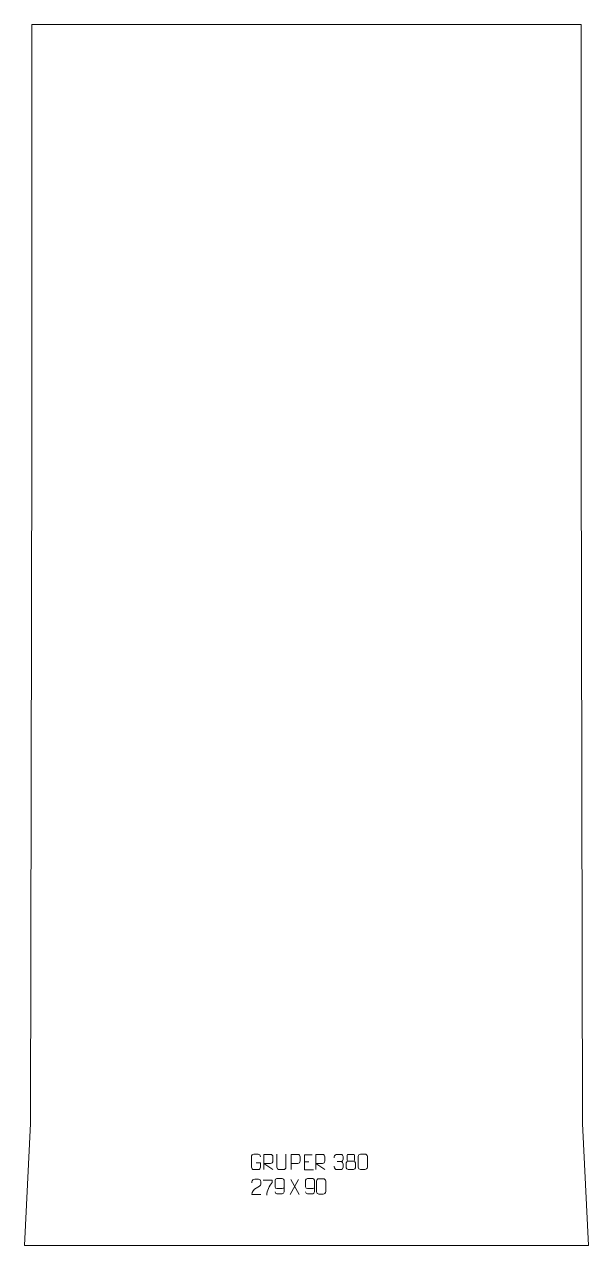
# Model space of a CAD drawing. Header units: millimetres. Extents: x -464 to 460, y -1402 to 598.
import ezdxf

# ---------------------------------------------------------------- set-up
doc = ezdxf.new("R2010")
doc.units = ezdxf.units.MM
doc.header["$MEASUREMENT"] = 0
doc.layers.add('layer 1', color=7, linetype='Continuous')

msp = doc.modelspace()

# ---------------------------------------------------------------- linework, layer by layer
at = {"layer": 'layer 1', "color": 242, "lineweight": 9}
msp.add_open_spline([(449.7936, -1202.0256), (449.7936, -1202.0256), (459.7941, -1402.0239), (459.7941, -1402.0239), (459.7941, -1402.0239), (459.7941, -1402.0239), (-464.2057, -1402.0239), (-464.2057, -1402.0239), (-464.2057, -1402.0239), (-464.2057, -1402.0239), (-454.2052, -1202.0256), (-454.2052, -1202.0256), (-454.2052, -1202.0256), (-454.2052, -1202.0256), (-452.2063, -92.0265), (-452.2063, -92.0265), (-452.2063, -92.0265), (-452.2063, -92.0265), (-452.2063, 597.9731), (-452.2063, 597.9731), (-452.2063, 597.9731), (-452.2063, 597.9731), (447.7923, 597.9731), (447.7923, 597.9731), (447.7923, 597.9731), (447.7923, 597.9731), (447.7923, -92.0265), (447.7923, -92.0265), (447.7923, -92.0265), (447.7923, -92.0265), (449.7936, -1202.0256), (449.7936, -1202.0256)], degree=3, knots=[0, 0, 0, 0, 0.111111111, 0.111111111, 0.111111111, 0.111111111, 0.222222222, 0.222222222, 0.222222222, 0.222222222, 0.333333333, 0.333333333, 0.333333333, 0.333333333, 0.444444444, 0.444444444, 0.444444444, 0.444444444, 0.555555556, 0.555555556, 0.555555556, 0.555555556, 0.666666667, 0.666666667, 0.666666667, 0.666666667, 0.777777778, 0.777777778, 0.777777778, 0.777777778, 1, 1, 1, 1], dxfattribs=at)
at = {"layer": 'layer 1', "color": 250, "lineweight": 9}
for points, knots in [([(-84.6601, -1266.4905), (-84.6601, -1266.4905), (-77.492, -1266.4905), (-77.492, -1266.4905), (-77.492, -1266.4905), (-77.492, -1266.4905), (-77.492, -1273.6586), (-77.492, -1273.6586), (-77.492, -1273.6586), (-77.6317, -1275.982), (-79.3089, -1277.4616), (-81.4567, -1277.4724), (-81.4567, -1277.4724), (-83.7885, -1277.472), (-86.1205, -1277.472), (-88.452, -1277.4724), (-88.452, -1277.4724), (-90.3769, -1277.5778), (-92.3491, -1275.6933), (-92.3379, -1273.676), (-92.3379, -1273.676), (-92.3375, -1267.9059), (-92.3375, -1262.1362), (-92.3379, -1256.3669), (-92.3379, -1256.3669), (-92.3337, -1254.2288), (-90.5869, -1252.5096), (-88.4346, -1252.523), (-88.4346, -1252.523), (-86.1089, -1252.523), (-83.7828, -1252.523), (-81.4567, -1252.523), (-81.4567, -1252.523), (-79.51, -1252.4876), (-77.5186, -1253.9791), (-77.492, -1256.4168)], [0, 0, 0, 0, 0.1, 0.1, 0.1, 0.1, 0.2, 0.2, 0.2, 0.2, 0.3, 0.3, 0.3, 0.3, 0.4, 0.4, 0.4, 0.4, 0.5, 0.5, 0.5, 0.5, 0.6, 0.6, 0.6, 0.6, 0.7, 0.7, 0.7, 0.7, 0.8, 0.8, 0.8, 0.8, 1, 1, 1, 1]), ([(-71.9117, -1277.5826), (-71.9117, -1277.5826), (-71.9117, -1252.6291), (-71.9117, -1252.6291), (-71.9117, -1252.6291), (-68.3169, -1252.6291), (-64.7214, -1252.6291), (-61.1262, -1252.6291), (-61.1262, -1252.6291), (-58.8009, -1252.6668), (-57.2436, -1254.1568), (-57.2477, -1256.5232), (-57.2477, -1256.5232), (-57.2481, -1258.5587), (-57.2481, -1261.6181), (-57.2477, -1263.6541), (-57.2477, -1263.6541), (-57.2542, -1265.5296), (-59.0665, -1267.4714), (-61.076, -1267.4905), (-61.076, -1267.4905), (-61.076, -1267.4905), (-71.9117, -1267.4905), (-71.9117, -1267.4905), (-71.9117, -1267.4905), (-71.9117, -1267.4905), (-57.257, -1277.5826), (-57.257, -1277.5826)], [0, 0, 0, 0, 0.125, 0.125, 0.125, 0.125, 0.25, 0.25, 0.25, 0.25, 0.375, 0.375, 0.375, 0.375, 0.5, 0.5, 0.5, 0.5, 0.625, 0.625, 0.625, 0.625, 0.75, 0.75, 0.75, 0.75, 1, 1, 1, 1]), ([(-36.0104, -1252.5404), (-36.0108, -1258.0799), (-35.915, -1268.2817), (-35.9146, -1273.8221), (-35.9146, -1273.8221), (-36.0544, -1276.0616), (-37.7316, -1277.4878), (-39.8793, -1277.4983), (-39.8793, -1277.4983), (-42.2112, -1277.4979), (-44.5431, -1277.4979), (-46.8746, -1277.4983), (-46.8746, -1277.4983), (-48.7996, -1277.5998), (-50.7717, -1275.7833), (-50.7605, -1273.8388), (-50.7605, -1273.8388), (-50.7602, -1268.2769), (-50.6648, -1258.1015), (-50.6652, -1252.5404)], [0, 0, 0, 0, 0.166666667, 0.166666667, 0.166666667, 0.166666667, 0.333333333, 0.333333333, 0.333333333, 0.333333333, 0.5, 0.5, 0.5, 0.5, 0.666666667, 0.666666667, 0.666666667, 0.666666667, 1, 1, 1, 1]), ([(-27.2949, -1277.6581), (-27.2949, -1277.6581), (-27.2949, -1252.7045), (-27.2949, -1252.7045), (-27.2949, -1252.7045), (-23.6999, -1252.7045), (-20.1046, -1252.7045), (-16.5092, -1252.7045), (-16.5092, -1252.7045), (-14.184, -1252.7424), (-12.6266, -1254.2325), (-12.6308, -1256.5986), (-12.6308, -1256.5986), (-12.6312, -1258.6343), (-12.6312, -1261.6936), (-12.6308, -1263.7296), (-12.6308, -1263.7296), (-12.6373, -1265.605), (-14.4495, -1267.5469), (-16.4591, -1267.566), (-16.4591, -1267.566), (-16.4591, -1267.566), (-27.2949, -1267.566), (-27.2949, -1267.566)], [0, 0, 0, 0, 0.142857143, 0.142857143, 0.142857143, 0.142857143, 0.285714286, 0.285714286, 0.285714286, 0.285714286, 0.428571429, 0.428571429, 0.428571429, 0.428571429, 0.571428571, 0.571428571, 0.571428571, 0.571428571, 0.714285714, 0.714285714, 0.714285714, 0.714285714, 1, 1, 1, 1]), ([(7.1262, -1253.2262), (7.1262, -1253.2262), (-5.7477, -1253.2262), (-5.7477, -1253.2262), (-5.7477, -1253.2262), (-5.7477, -1253.2262), (-5.7477, -1278.1798), (-5.7477, -1278.1798), (-5.7477, -1278.1798), (-5.7477, -1278.1798), (9.1181, -1278.1798), (9.1181, -1278.1798)], [0, 0, 0, 0, 0.25, 0.25, 0.25, 0.25, 0.5, 0.5, 0.5, 0.5, 1, 1, 1, 1]), ([(13.0883, -1277.5826), (13.0883, -1277.5826), (13.0883, -1252.6291), (13.0883, -1252.6291), (13.0883, -1252.6291), (16.6831, -1252.6291), (20.2786, -1252.6291), (23.8738, -1252.6291), (23.8738, -1252.6291), (26.1991, -1252.6668), (27.7564, -1254.1568), (27.7523, -1256.5232), (27.7523, -1256.5232), (27.7519, -1258.5587), (27.7519, -1261.6181), (27.7523, -1263.6541), (27.7523, -1263.6541), (27.7458, -1265.5296), (25.9335, -1267.4714), (23.924, -1267.4905), (23.924, -1267.4905), (23.924, -1267.4905), (13.0883, -1267.4905), (13.0883, -1267.4905), (13.0883, -1267.4905), (13.0883, -1267.4905), (27.743, -1277.5826), (27.743, -1277.5826)], [0, 0, 0, 0, 0.125, 0.125, 0.125, 0.125, 0.25, 0.25, 0.25, 0.25, 0.375, 0.375, 0.375, 0.375, 0.5, 0.5, 0.5, 0.5, 0.625, 0.625, 0.625, 0.625, 0.75, 0.75, 0.75, 0.75, 1, 1, 1, 1]), ([(43.0558, -1258.3134), (43.0558, -1258.3134), (43.0558, -1256.4562), (43.0558, -1256.4562), (43.0558, -1256.4562), (43.0415, -1254.7143), (45.706, -1252.5962), (47.7651, -1252.6189), (47.7651, -1252.6189), (49.8292, -1252.6189), (51.8932, -1252.6189), (53.9569, -1252.6189), (53.9569, -1252.6189), (56.1514, -1252.6101), (57.7497, -1254.4569), (57.7941, -1256.369), (57.7941, -1256.369), (57.7937, -1257.8041), (57.7937, -1259.2392), (57.7941, -1260.6747), (57.7941, -1260.6747), (57.7455, -1262.3282), (56.1429, -1264.5582), (53.9446, -1264.5482), (53.9446, -1264.5482), (56.1483, -1264.5594), (57.7563, -1266.3626), (57.8103, -1268.4221), (57.8103, -1268.4221), (57.8099, -1270.2068), (57.8099, -1271.9915), (57.8103, -1273.7766), (57.8103, -1273.7766), (57.8204, -1275.838), (55.7655, -1277.6011), (53.9446, -1277.593), (53.9446, -1277.593), (51.8793, -1277.5927), (49.8141, -1277.5927), (47.7485, -1277.593), (47.7485, -1277.593), (45.5799, -1277.5815), (43.0489, -1275.1813), (43.0303, -1273.7195), (43.0303, -1273.7195), (43.0303, -1273.7195), (43.0303, -1271.8109), (43.0303, -1271.8109)], [0, 0, 0, 0, 0.076923077, 0.076923077, 0.076923077, 0.076923077, 0.153846154, 0.153846154, 0.153846154, 0.153846154, 0.230769231, 0.230769231, 0.230769231, 0.230769231, 0.307692308, 0.307692308, 0.307692308, 0.307692308, 0.384615385, 0.384615385, 0.384615385, 0.384615385, 0.461538462, 0.461538462, 0.461538462, 0.461538462, 0.538461538, 0.538461538, 0.538461538, 0.538461538, 0.615384615, 0.615384615, 0.615384615, 0.615384615, 0.692307692, 0.692307692, 0.692307692, 0.692307692, 0.769230769, 0.769230769, 0.769230769, 0.769230769, 0.846153846, 0.846153846, 0.846153846, 0.846153846, 1, 1, 1, 1]), ([(64.467, -1254.095), (64.467, -1256.308), (64.467, -1259.9903), (64.467, -1262.2036), (64.467, -1262.2036), (64.482, -1262.711), (65.2894, -1263.6424), (65.9895, -1263.6412), (65.9895, -1263.6412), (68.9594, -1263.641), (71.9296, -1263.7259), (74.9, -1263.7262), (74.9, -1263.7262), (75.6971, -1263.722), (76.4178, -1262.9317), (76.4152, -1262.211), (76.4152, -1262.211), (76.4149, -1259.995), (76.4149, -1256.3103), (76.4152, -1254.095), (76.4152, -1254.095), (76.3967, -1253.3842), (75.7853, -1252.6238), (74.9514, -1252.6312), (74.9514, -1252.6312), (71.9343, -1252.6315), (68.9174, -1252.6315), (65.9008, -1252.6312), (65.9008, -1252.6312), (65.2744, -1252.6236), (64.4503, -1253.3346), (64.467, -1254.095)], [0, 0, 0, 0, 0.111111111, 0.111111111, 0.111111111, 0.111111111, 0.222222222, 0.222222222, 0.222222222, 0.222222222, 0.333333333, 0.333333333, 0.333333333, 0.333333333, 0.444444444, 0.444444444, 0.444444444, 0.444444444, 0.555555556, 0.555555556, 0.555555556, 0.555555556, 0.666666667, 0.666666667, 0.666666667, 0.666666667, 0.777777778, 0.777777778, 0.777777778, 0.777777778, 1, 1, 1, 1]), ([(86.3846, -1252.3162), (88.7507, -1252.3162), (91.1172, -1252.3162), (93.4837, -1252.3162), (93.4837, -1252.3162), (95.4642, -1252.2806), (97.4902, -1253.7749), (97.5173, -1256.217), (97.5173, -1256.217), (97.5169, -1261.9744), (97.5169, -1267.7322), (97.5173, -1273.4904), (97.5173, -1273.4904), (97.3752, -1275.818), (95.6688, -1277.3003), (93.4837, -1277.3111), (93.4837, -1277.3111), (91.1113, -1277.3107), (88.7389, -1277.3107), (86.3669, -1277.3111), (86.3669, -1277.3111), (84.4084, -1277.4167), (82.402, -1275.5288), (82.4134, -1273.5078), (82.4134, -1273.5078), (82.4138, -1267.7272), (82.4138, -1261.9469), (82.4134, -1256.1671), (82.4134, -1256.1671), (82.4177, -1254.0251), (84.1948, -1252.3026), (86.3846, -1252.3162)], [0, 0, 0, 0, 0.111111111, 0.111111111, 0.111111111, 0.111111111, 0.222222222, 0.222222222, 0.222222222, 0.222222222, 0.333333333, 0.333333333, 0.333333333, 0.333333333, 0.444444444, 0.444444444, 0.444444444, 0.444444444, 0.555555556, 0.555555556, 0.555555556, 0.555555556, 0.666666667, 0.666666667, 0.666666667, 0.666666667, 0.777777778, 0.777777778, 0.777777778, 0.777777778, 1, 1, 1, 1]), ([(63.0082, -1266.6132), (63.0082, -1269.784), (63.0082, -1271.4861), (63.0082, -1274.6575), (63.0082, -1274.6575), (62.9997, -1275.8794), (64.6976, -1277.5721), (65.9502, -1277.5806), (65.9502, -1277.5806), (68.9333, -1277.5803), (71.9166, -1277.5803), (74.9, -1277.5806), (74.9, -1277.5806), (76.2233, -1277.5689), (77.8437, -1275.9473), (77.8326, -1274.6481), (77.8326, -1274.6481), (77.8323, -1271.4799), (77.8323, -1269.7811), (77.8326, -1266.6132), (77.8326, -1266.6132), (77.7629, -1265.2328), (76.1851, -1263.6542), (74.8797, -1263.6603), (74.8797, -1263.6603), (71.9031, -1263.6606), (68.9265, -1263.6606), (65.9502, -1263.6603), (65.9502, -1263.6603), (64.8707, -1263.6539), (63.0244, -1265.2328), (63.0082, -1266.6132)], [0, 0, 0, 0, 0.111111111, 0.111111111, 0.111111111, 0.111111111, 0.222222222, 0.222222222, 0.222222222, 0.222222222, 0.333333333, 0.333333333, 0.333333333, 0.333333333, 0.444444444, 0.444444444, 0.444444444, 0.444444444, 0.555555556, 0.555555556, 0.555555556, 0.555555556, 0.666666667, 0.666666667, 0.666666667, 0.666666667, 0.777777778, 0.777777778, 0.777777778, 0.777777778, 1, 1, 1, 1]), ([(-77.0468, -1318.4232), (-81.9612, -1318.4229), (-86.8756, -1318.4229), (-91.7897, -1318.4232), (-91.7897, -1318.4232), (-91.7897, -1308.4909), (-77.1387, -1305.8497), (-77.0468, -1301.5394), (-77.0468, -1301.5394), (-77.0471, -1300.1153), (-77.0471, -1298.6916), (-77.0468, -1297.2683), (-77.0468, -1297.2683), (-77.0637, -1295.1912), (-79.1865, -1293.4664), (-80.8575, -1293.4491), (-80.8575, -1293.4491), (-82.9307, -1293.4495), (-85.0036, -1293.4495), (-87.076, -1293.4491), (-87.076, -1293.4491), (-88.8981, -1293.4326), (-91.7228, -1295.2247), (-91.7897, -1297.3183), (-91.7897, -1297.3183), (-91.7897, -1297.3183), (-91.7897, -1299.3731), (-91.7897, -1299.3731)], [0, 0, 0, 0, 0.125, 0.125, 0.125, 0.125, 0.25, 0.25, 0.25, 0.25, 0.375, 0.375, 0.375, 0.375, 0.5, 0.5, 0.5, 0.5, 0.625, 0.625, 0.625, 0.625, 0.75, 0.75, 0.75, 0.75, 1, 1, 1, 1]), ([(-73.346, -1294.749), (-73.346, -1294.749), (-58.5299, -1294.749), (-58.5299, -1294.749), (-58.5299, -1294.749), (-58.5302, -1295.9986), (-58.5302, -1297.2482), (-58.5299, -1298.498), (-58.5299, -1298.498), (-62.5243, -1304.4951), (-67.4395, -1312.3287), (-67.4395, -1319.7075)], [0, 0, 0, 0, 0.25, 0.25, 0.25, 0.25, 0.5, 0.5, 0.5, 0.5, 1, 1, 1, 1]), ([(-53.7666, -1314.1469), (-53.7425, -1315.4864), (-52.3863, -1317.1397), (-50.8144, -1317.1053), (-50.8144, -1317.1053), (-47.8296, -1317.105), (-44.8444, -1317.105), (-41.859, -1317.1053), (-41.859, -1317.1053), (-40.6399, -1317.1203), (-38.9117, -1315.6827), (-38.9067, -1314.1469), (-38.9067, -1314.1469), (-38.907, -1307.7865), (-38.907, -1301.4257), (-38.9067, -1295.0649), (-38.9067, -1295.0649), (-38.9114, -1293.902), (-40.6399, -1292.1309), (-41.859, -1292.1065), (-41.859, -1292.1065), (-44.8444, -1292.1068), (-47.8296, -1292.1068), (-50.8144, -1292.1065), (-50.8144, -1292.1065), (-52.0925, -1292.1503), (-53.7622, -1293.7648), (-53.7666, -1295.0649), (-53.7666, -1295.0649), (-53.7666, -1298.6483), (-53.7666, -1302.2313), (-53.7666, -1305.8141), (-53.7666, -1305.8141), (-53.7281, -1307.2923), (-52.1454, -1308.7252), (-50.8144, -1308.7231), (-50.8144, -1308.7231), (-47.8296, -1308.7234), (-44.8444, -1308.7234), (-41.859, -1308.7231), (-41.859, -1308.7231), (-40.5295, -1308.7281), (-38.8865, -1307.2209), (-38.9282, -1305.7923)], [0, 0, 0, 0, 0.083333333, 0.083333333, 0.083333333, 0.083333333, 0.166666667, 0.166666667, 0.166666667, 0.166666667, 0.25, 0.25, 0.25, 0.25, 0.333333333, 0.333333333, 0.333333333, 0.333333333, 0.416666667, 0.416666667, 0.416666667, 0.416666667, 0.5, 0.5, 0.5, 0.5, 0.583333333, 0.583333333, 0.583333333, 0.583333333, 0.666666667, 0.666666667, 0.666666667, 0.666666667, 0.75, 0.75, 0.75, 0.75, 0.833333333, 0.833333333, 0.833333333, 0.833333333, 1, 1, 1, 1]), ([(-3.7666, -1314.1469), (-3.7425, -1315.4864), (-2.3863, -1317.1397), (-0.8144, -1317.1053), (-0.8144, -1317.1053), (2.1704, -1317.105), (5.1556, -1317.105), (8.141, -1317.1053), (8.141, -1317.1053), (9.3601, -1317.1203), (11.0883, -1315.6827), (11.0933, -1314.1469), (11.0933, -1314.1469), (11.093, -1307.7865), (11.093, -1301.4257), (11.0933, -1295.0649), (11.0933, -1295.0649), (11.0886, -1293.902), (9.3601, -1292.1309), (8.141, -1292.1065), (8.141, -1292.1065), (5.1556, -1292.1068), (2.1704, -1292.1068), (-0.8144, -1292.1065), (-0.8144, -1292.1065), (-2.0925, -1292.1503), (-3.7622, -1293.7648), (-3.7666, -1295.0649), (-3.7666, -1295.0649), (-3.7666, -1298.6483), (-3.7666, -1302.2313), (-3.7666, -1305.8141), (-3.7666, -1305.8141), (-3.7281, -1307.2923), (-2.1454, -1308.7252), (-0.8144, -1308.7231), (-0.8144, -1308.7231), (2.1704, -1308.7234), (5.1556, -1308.7234), (8.141, -1308.7231), (8.141, -1308.7231), (9.4705, -1308.7281), (11.1135, -1307.2209), (11.0718, -1305.7923)], [0, 0, 0, 0, 0.083333333, 0.083333333, 0.083333333, 0.083333333, 0.166666667, 0.166666667, 0.166666667, 0.166666667, 0.25, 0.25, 0.25, 0.25, 0.333333333, 0.333333333, 0.333333333, 0.333333333, 0.416666667, 0.416666667, 0.416666667, 0.416666667, 0.5, 0.5, 0.5, 0.5, 0.583333333, 0.583333333, 0.583333333, 0.583333333, 0.666666667, 0.666666667, 0.666666667, 0.666666667, 0.75, 0.75, 0.75, 0.75, 0.833333333, 0.833333333, 0.833333333, 0.833333333, 1, 1, 1, 1]), ([(18.1448, -1292.6116), (20.5109, -1292.6116), (22.8774, -1292.6116), (25.2439, -1292.6116), (25.2439, -1292.6116), (27.2244, -1292.576), (29.2504, -1294.0703), (29.2775, -1296.5124), (29.2775, -1296.5124), (29.2771, -1302.2698), (29.2771, -1308.0276), (29.2775, -1313.7858), (29.2775, -1313.7858), (29.1354, -1316.1134), (27.429, -1317.5957), (25.2439, -1317.6065), (25.2439, -1317.6065), (22.8715, -1317.6061), (20.4991, -1317.6061), (18.1271, -1317.6065), (18.1271, -1317.6065), (16.1686, -1317.7121), (14.1622, -1315.8242), (14.1736, -1313.8032), (14.1736, -1313.8032), (14.174, -1308.0226), (14.174, -1302.2423), (14.1736, -1296.4625), (14.1736, -1296.4625), (14.1779, -1294.3205), (15.955, -1292.598), (18.1448, -1292.6116)], [0, 0, 0, 0, 0.111111111, 0.111111111, 0.111111111, 0.111111111, 0.222222222, 0.222222222, 0.222222222, 0.222222222, 0.333333333, 0.333333333, 0.333333333, 0.333333333, 0.444444444, 0.444444444, 0.444444444, 0.444444444, 0.555555556, 0.555555556, 0.555555556, 0.555555556, 0.666666667, 0.666666667, 0.666666667, 0.666666667, 0.777777778, 0.777777778, 0.777777778, 0.777777778, 1, 1, 1, 1])]:
    msp.add_open_spline(points, degree=3, knots=knots, dxfattribs=at)
for points in [[(-5.7477, -1265.1059), (-5.7477, -1265.1059), (1.4204, -1265.1059), (1.4204, -1265.1059)], [(47.7655, -1264.5586), (47.7655, -1264.5586), (53.9619, -1264.5586), (53.9619, -1264.5586)], [(-15.4809, -1293.5372), (-15.4809, -1293.5372), (-29.2215, -1318.433), (-29.2215, -1318.433)], [(-27.7669, -1293.5372), (-27.7669, -1293.5372), (-14.0263, -1318.4907), (-14.0263, -1318.4907)]]:
    msp.add_open_spline(points, degree=3, dxfattribs=at)

doc.saveas('drawing.dxf')
